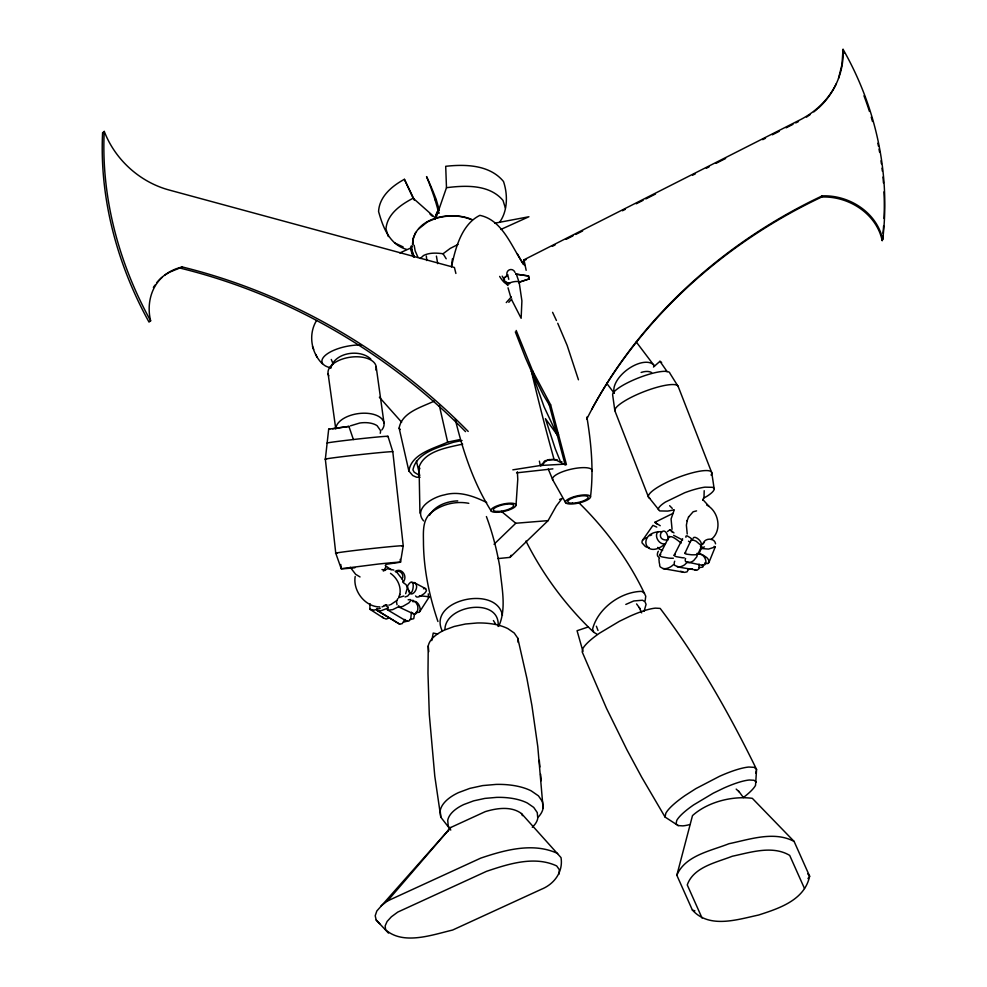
<?xml version="1.0" encoding="UTF-8"?>
<svg xmlns="http://www.w3.org/2000/svg" width="987" height="987" viewBox="0 0 987 987"><rect width="100%" height="100%" fill="white"/><g stroke="black" fill="none" stroke-linecap="round" stroke-linejoin="round"><path stroke-width="1.48" d="M538.458 816.878A48.301 23.515 -6.4 0 0 543.097 808.23L537.779 746.604L531.919 705.569L526.91 678.439L517.78 638.207L514.227 633.012L507.898 628.645A47.808 23.269 -6.4 0 0 477.214 622.982L465.42 624.018L454.168 626.474L444.212 630.175A42.268 20.579 -6.4 0 0 428.247 646.004L427.988 673.344L429.296 714.514L434.786 776.14L440.782 817.162L450.788 830.055M412.887 244.862L413.047 238.546L415.675 232.327M704.2 490.699L704.002 496.806L702.904 500.298M498.793 626.19C507.01 607.819 501.322 586.056 499.755 566.6C496.769 549.586 492.464 532.746 486.406 516.559M743.285 797.582A42.268 9.414 -28.7 0 0 755.536 785.331L756.573 769.428C729.085 713.231 697.908 658.255 660.167 608.411L655.479 608.14A47.808 10.647 -28.7 0 0 629.854 616.246L619.392 621.304L599.751 633.037A42.268 9.414 -28.7 0 0 582.811 648.681L582.182 651.913L606.524 708.395L626.967 749.886L641.624 777.077L665.065 817.051L678.18 825.588L682.856 825.872A47.808 10.647 -28.7 0 0 689.802 824.577M412.504 244.455C413.664 217.3 451.244 210.465 472.045 219.558M420.067 477.276A232.13 66.067 -12.8 0 1 416.526 477.202L412.776 475.549L408.865 470.984L399.13 428.136C401.721 412.369 421.535 407.187 434.095 401.166M658.909 558.876L659.328 563.306M499.595 222.26C507.811 210.947 507.861 194.365 503.506 181.509C489.836 164.804 465.543 164.089 445.705 166.31L446.482 187.703L435.847 218.349L427.482 221.878L418.624 228.922M414.17 245.294L415.145 250.834L418.044 257.496M516.016 505.332A12.831 3.652 -12.8 0 0 497.793 505.591A12.831 3.652 -12.8 0 0 496.658 512.302A12.831 3.652 -12.8 0 0 516.016 505.332L517.768 479.312L517.385 471.774M590.485 497.053A12.831 3.652 -12.8 0 0 572.263 497.312A12.831 3.652 -12.8 0 0 571.128 504.012A12.831 3.652 -12.8 0 0 590.485 497.053C593.779 470.355 591.25 443.471 586.895 417.057M559 874.137L559.321 869.658L556.68 865.932C534.498 855.544 508.428 863.933 486.517 871.336L397.761 912.087L391.37 916.8L387.101 921.476L385.152 925.88L385.621 929.816C403.35 945.435 432.269 934.849 452.626 930.038L541.382 889.275C554.25 884.105 563.355 871.866 561.023 857.617L521.494 813.559C511.291 805.935 496.745 808.143 485.296 811.622L450.8 827.464L376.824 910.989L375.208 915.751L376.195 920.044L388.483 933.097M419.931 513.104L419.068 466.925C424.595 451.491 445.692 447.901 459.93 444.693A196.561 60.392 -13.9 0 1 462.681 444.212M398.6 597.727L399.76 594.384M330.904 368.126C334.235 352.384 360.021 348.633 370.779 359.034M399.686 595.247C401.635 586.883 397.416 578.16 390.507 573.361M668.372 539.124C665.09 519.865 652.506 541.382 667.989 539.963M353.395 439.536L348.917 426.409L328.683 429.172L325.34 459.189L335.765 553.251L341.255 568.746L345.314 568.611A30.56 0.629 -6.3 0 0 354.913 567.747M451.552 266.589C455.402 248.156 461.719 224.259 479.867 215.351C502.642 220.101 511.315 246.491 523.233 263.702M451.454 266.675L452.428 258.742M645.19 600.454L645.757 596.222C629.632 561.504 606.635 530.031 579.357 503.222M369.915 605.339L370.125 603.773M444.94 629.003C446.05 604.377 500.977 597.049 498.102 626.474M435.267 219.114L437.068 212.341L438.721 212.661M687.297 520.346L686.384 525.158L687.223 534.016M431.763 640.6L433.231 633.062L437.697 634.036M665.065 817.051L665.793 813.35A48.301 10.758 -28.7 0 1 685.151 795.485L695.86 788.625L719.548 776.3A54.63 12.165 -28.7 0 1 748.837 767.035L754.179 767.343L756.573 769.428M755.857 773.117L756.338 770.65M691.295 539.667L684.879 553.3A5.749 1.049 3.6 0 0 686.816 554.2L691.443 554.768A7.131 1.295 3.6 0 0 696.069 554.669L697.982 553.966L701.683 546.033L696.069 541.172L691.727 539.519L691.492 540.629M355.184 576.482C352.717 590.757 365.079 606.968 379.896 606.931M676.835 875.259L692.492 815.607C707.605 801.999 732.206 795.67 752.328 798.335L794.103 841.417L809.636 876.209C804.602 900.23 778.94 908.447 758.522 915.048C737.351 919.576 709.32 928.927 692.38 910.051L676.835 875.259C685.089 855.47 710.825 850.93 728.937 843.725C749.713 839.406 774.092 830.758 794.103 841.417M506.787 274.386C506.491 269.081 513.03 267.563 515.078 272.474M838.531 78.343L841.96 64.611L843.021 49.35C844.354 71.36 834.644 93.333 818.433 108.089M402.153 579.098C404.682 574.915 400.08 569.166 395.602 571.966M688.432 569.302L687.063 571.855L684.472 572.386L663.104 568.586L660.34 566.994A8.945 5.552 -35.7 0 1 659.686 563.922M703.114 543.911C704.249 537.792 714.625 537.384 715.563 543.825M377.133 608.399L376.985 610.324L399.624 624.129L402.141 623.698L404.065 620.737M688.531 517.065L693.145 511.772L696.563 510.884M687.1 520.865L688.692 516.645M436.192 214.672L437.068 212.341L439.018 213.167M681.178 543.035C678.637 541.221 670.753 534.164 669.433 537.483M701.263 543.923C701.695 540.888 694.317 534.88 693.071 538.297M704.595 563.046A7.131 3.343 39.6 0 0 708.123 563.38L709.011 561.122A5.984 2.801 39.6 0 0 706.766 557.581L702.682 554.854A7.131 3.343 39.6 0 0 700.116 554.324M415.922 612.359C424.04 614.593 418.981 598.949 412.763 601.663M708.777 562.874L715.242 546.934L714.156 546.354M699.043 553.719L701.387 548.106L704.471 546.909M398.785 605.66L398.612 606.882L414.17 614.173M497.979 558.593L510.02 557.384L511.143 555.212M510.02 557.384L548.093 520.63L556.31 505.998L561.85 498.756M524.418 265.441L523.974 259.803L800.358 119.698C815.706 111.889 828.747 99.366 836.26 83.784M821.665 197.03L822.159 195.895C848.919 194.735 876.925 212.378 882.674 239.446L882.181 240.581C876.444 213.525 848.425 195.87 821.665 197.03C725.827 242.197 642.673 315.988 591.707 409.383M715.242 546.934L708.518 549.08L701.214 548.476M644.092 611.224L646.066 604.377L645.004 601.737L642.475 600.232L633.753 600.96L625.807 604.439M316.58 320.491C308.117 334.137 311.041 352.63 322.367 363.784M447.765 831.486L448.752 829.45M674.257 509.847L671.074 518.965L672.061 529.254M586.673 419.228C636.442 320.516 722.755 242.839 822.159 195.895M369.94 606.265L369.829 609.238L383.425 617.973L386.139 619.034L388.903 618.072M673.368 558.223A10.018 2.344 6 0 1 668.791 558.111L662.289 556.964A8.069 1.888 6 0 1 659.563 555.274L669.26 536.348M684.262 557.84A8.735 2.048 6 0 1 682.202 557.729L676.527 556.73A7.045 1.653 6 0 1 674.146 555.249L682.609 538.729M429.481 515.325C434.971 505.554 447.025 501.223 457.746 500.89M659.563 555.274L660.759 554.349M674.146 555.249L675.182 554.435M383.98 570.178L385.966 566.883M402.906 582.256C408.199 577 402.116 567.192 395.219 571.325M419.66 611.767L429.333 596.753L419.376 595.766M397.712 598.714L396.478 601.688L397.021 604.784M409.889 593.347L407.705 596.012L405.089 596.987M153.38 287.427L154.984 285.095M807.983 878.603L809.636 876.209L807.724 873.803M642.525 540.333L652.938 525.368L656.774 527.107M405.645 593.68L407.15 588.659A6.255 3.899 88.6 0 0 405.978 584.551L403.486 582.848M388.286 606.943L387.311 609.744L406.841 621.317L409.05 620.946L410.765 618.417L411.456 612.15M684.879 553.3L685.755 552.782M380.994 905.967L387.496 900.946L450.8 827.464M687.668 561.862L684.645 564.786A8.686 5.391 -35.7 0 1 678.933 566.957L674.824 565.477A7.81 4.849 -35.7 0 1 674.713 561.196M506.257 302.59L511.278 296.951M508.811 302.306L511.821 298.925M539.371 461.151L540.382 465.654L545.762 460.559L553.682 459.189M548.686 459.806L545.54 461.2L541.715 465.506L540.382 465.654M156.6 282.763C163.213 274.941 172.269 269.093 182.361 266.983C290.573 293.608 390.272 352.038 468.22 431.43M162.065 277.359C150.382 288.229 146.816 305.637 150.641 320.8L149 322.07A331.62 270.524 52.3 0 1 102.599 132.69M383.326 571.054L387.509 568.734L393.813 570.067M396.663 600.602L390.753 604.636M673.961 532.894L670.037 529.637L672.443 532.326M494.043 544.256L515.794 523.246L548.093 520.63M658.119 531.561C653.48 535.867 659.563 545.725 665.497 543.64C644.067 561.8 636.43 530.981 661.969 531.672M653.468 367.053L659.958 361.304L661.648 362.5M503.543 278.507L507.811 275.065L503.543 278.507L504.209 281.431L509.169 283.762M813.843 111.889L817.285 109.039M407.508 621.107L403.584 622.131M673.504 564.626L671.604 566.193A9.944 6.181 -35.7 0 1 665.053 568.685L663.104 568.586M398.859 597.579L403.806 596.037M701.917 544.343L704.385 542.394M102.648 132.702L104.289 131.431C115.047 159.549 139.636 181.892 168.654 189.886L454.415 267.477L455.883 273.461M164.817 275.052L169.715 272.104L182.361 266.983M692.38 568.796L688.346 569.45M420.339 258.495L423.534 255.51C429.567 252.475 436.587 252.906 443.064 253.745L450.232 248.403L458.03 244.443M667.434 531.561L670.037 529.637M806.49 117.108L810.216 114.554M711.096 539.531C722.484 530.833 718.844 511.229 706.655 504.986M398.612 606.746L392.666 609.645L388.039 610.188M414.207 199.608L404.399 179.313C392.086 185.926 379.353 196.536 378.576 211.514C382.981 227.207 389.236 244.332 406.57 249.403M703.706 498.139L707.037 496.227A28.808 6.366 -21.3 0 0 714.144 488.614L711.75 472.711L678.266 386.682L669.889 373.246A30.622 6.761 -21.3 0 0 668.581 371.865L665.411 371.322A30.622 6.761 -21.3 0 0 632.618 380.377A30.622 6.761 -21.3 0 0 612.656 394.936L614.852 410.715L648.336 496.745L659.698 510.933L667.594 511.081A30.56 6.749 -21.3 0 0 673.603 509.921M386.879 604.945L382.006 606.882M523.48 260.938L526.231 259.544M552.362 246.306L555.113 244.912M566.106 239.335L572.978 235.844M575.729 234.45L582.614 230.97M622.489 210.749L625.24 209.367M636.233 203.791L643.117 200.299M645.856 198.905L655.491 194.032M692.615 175.205L695.366 173.811M706.359 168.234L709.11 166.84M715.994 163.361L725.618 158.475M762.741 139.66L765.493 138.266M772.365 134.787L779.236 131.296M786.121 127.816L792.993 124.325M795.744 122.931L798.495 121.537M657.021 524.023L654.825 522.333L673.245 513.252M387.743 608.202L380.982 610.768L377.811 610.83M387.496 900.946L480.743 858.122C504.838 849.967 533.424 842.108 557.667 853.508M399.858 252.931L411.098 247.836L413.294 256.867M500.828 229.465L528.921 216.745L494.734 223.198M649.779 535.694L651.704 534.905M380.242 608.399L374.098 610.114L369.829 609.238M559.58 499.471L562.195 498.447M350.434 425.841L359.786 423.016A19.012 10.215 -7.9 0 1 377.133 425.718L380.476 430.505A19.826 10.647 -7.9 0 1 380.229 433.281M459.535 439.659A219.78 62.563 -12.8 0 0 447.654 442.151C433.972 448.567 411.419 453.601 408.865 470.984M701.609 546.416L700.425 546.465M504.209 281.431L509.748 283.577M528.551 275.965L515.72 274.09L528.551 275.965L529.217 278.889L519.063 282.122L516.67 275.151M519.322 282.245L529.217 278.889M588.375 626.93L577.062 630.718L582.972 651.482M646.793 537.718L643.536 539.21A6.786 4.664 2.7 0 0 642.105 542.949L645.362 546.49A8.957 6.156 2.7 0 0 649.298 547.662M412.122 582.762L414.121 582.564L425.619 588.647L426.446 590.485A7.131 2.912 -32.7 0 1 424.114 593.693L420.006 596.37A5.749 2.356 -32.7 0 1 416.514 596.95L415.589 595.951M436.242 199.596A91.162 19.752 73 0 0 426.544 176.599A91.162 18.482 75.4 0 1 435.119 199.917L436.242 199.608L438.647 207.899A9.426 1.974 74.2 0 1 439.042 210.897M438.487 212.587L437.944 212.045A9.426 1.974 74.2 0 0 437.512 208.22L435.119 199.929M388.853 605.117L389.754 604.932M408.137 599.788L410.296 599.541L410.962 600.318L408.889 602.884L402.782 606.425L399.155 607.153M512.845 469.837L540.518 465.482L564.848 464.149M332.619 428.777L348.917 426.409M385.868 564.342L400.512 562.195L403.227 545.774L392.801 451.713L388.002 436.316M548.982 459.547L555.854 459.905L565.107 464.754L566.439 464.606L550.647 404.867L532.783 371.248L516.189 330.448M515.337 331.903L525.528 357.923L531.45 371.396L532.783 371.248L534.806 377.552M557.186 459.757L554.089 459.523A970.492 343.858 83.7 0 1 531.45 371.396L543.368 394.997L549.315 405.015L550.647 404.867M561.85 461.657L560.517 461.805L555.286 448.838L545.416 418.636L557.211 434.885L558.543 434.736L556.89 431.64M544.207 461.348L545.54 461.2M516.559 472.847L552.905 468.85M446.482 187.703C465.556 185.272 489.441 184.322 503 200.423L505.356 207.973M698.919 554.028C704.126 553.213 709.209 563.885 703.237 565.502L685.78 561.714A6.378 3.689 -36.8 0 1 685.607 558.432M700.807 548.032L703.052 547.933M384.153 605.339L386.805 605.228M687.742 562.627L689.123 562.59A7.069 4.096 -36.8 0 0 693.688 560.554L696.797 556.804A6.378 3.689 -36.8 0 0 697.081 554.423M677.23 566.871L697.118 570.19L698.907 568.808L699.141 564.108M328.683 429.172L329.646 429.209M429.333 596.753L427.507 596.592M412.035 246.787L411.554 249.008L414.207 257.113M411.16 247.058L410.666 249.279L412.615 255.436M410.308 619.565L413.726 618.676L414.515 614.247M468.8 503.321C456.117 500.878 442.472 504.073 432.17 511.883C421.708 519.285 423.509 532.82 423.472 543.985C423.916 570.412 429.468 596.53 437.932 621.502M682.733 571.744L680.45 571.313M699.265 567.624L702.793 567.093L703.188 564.749M381.994 569.548L385.399 570.4M702.139 565.206L703.237 565.502M180.732 268.254C288.463 294.743 387.743 352.791 465.543 431.627M692.38 910.051L694.91 910.853M470.799 219.459C459.745 214.845 447.234 215.129 435.859 218.361L413.134 198.202L404.399 179.313M662.598 550.413L660.846 549.796A6.897 2.727 11.3 0 1 657.786 547.39M654.825 522.333L660.217 525.713M694.527 569.696L695.884 570.178M435.341 218.3A95.48 57.382 -13.3 0 1 437.068 212.341L438.61 213.019M394.578 242.864L403.103 246.935M486.702 502.519C473.723 496.103 458.782 490.712 444.273 494.919C433.429 496.893 412.887 508.256 423.583 520.889M414.121 582.564C421.424 586.118 410.58 600.713 408.593 590.226M644.511 593.125L641.538 591.361C620.49 591.818 597.715 608.584 592.558 629.212L593.804 632.309L596.777 634.073M360.033 576.951L355.628 574.298L350.212 567.217M385.226 565.489L391.111 569.721M376.985 610.324L399.624 624.129M406.841 621.317L404.732 619.404M688.47 541.172L690.11 542.282M682.622 540.012L673.627 535.336M501.371 511.352L515.794 523.246M659.501 558.111L657.626 556.014A7.773 5.28 -37.5 0 1 658.317 551.24M736.191 789.106L739.337 792.043M702.732 499.471L709.073 506.356M756.165 782.099L754.068 780.273L749.38 780.001A47.808 10.647 -28.7 0 0 723.755 788.107L713.293 793.166L693.651 804.898A42.268 9.414 -28.7 0 0 676.712 820.542L676.083 823.775L678.18 825.588M430.024 214.167L432.195 216.079M412.332 246.429L411.332 245.837L411.048 247.157L412.702 253.659M714.144 488.614L712.811 487.319L704.915 487.159A30.56 6.749 -21.3 0 0 684.756 492.71L665.472 502.025A28.808 6.366 -21.3 0 0 658.366 509.625M593.804 632.309C566.143 606.104 543.072 575.076 525.96 541.036M669.642 505.702L672.283 508.391M376.195 920.044L379.761 923.672M412.554 612.927L413.319 613.754A7.131 3.541 88.9 0 0 415.872 613.741L417.637 610.311A5.984 2.973 88.9 0 0 417.563 605.463L415.7 602.045A7.131 3.541 88.9 0 0 413.985 601.626M396.86 572.25L402.462 579.517M382.327 616.752L383.425 617.973M379.378 397.23L401.647 422.214M399.13 428.136L400.228 429.505M636.257 341.934L654.48 366.054A24.293 12.794 -37.1 0 0 628.941 368.496A24.293 12.794 -37.1 0 0 614.407 393.147M606.709 383.301L614 392.949M402.634 580.8L403.621 582.108M442.41 631.236C426.569 600.17 496.461 584.181 502.457 615.308M639.231 607.548L641.673 612.878M636.566 603.921L640.057 608.671M738.535 790.957L742.915 796.904M385.979 605.13L387.101 606.672M667.126 371.618L659.958 361.304M450.368 829.142L448.234 826.033L447.728 820.394A42.268 20.579 -6.4 0 1 463.705 804.565L473.661 800.852L484.913 798.397L496.695 797.373A47.808 23.269 -6.4 0 1 527.379 803.036L533.72 807.403L537.261 812.585L537.779 818.235A42.268 20.579 -6.4 0 1 532.277 827.254M493.401 620.552L495.56 623.957M414.244 200.003L413.134 198.202C400.956 204.605 387.089 213.982 385.966 228.984L388.31 236.535M443.064 253.745L446.198 258.779M548.254 469.01L552.905 480.138L565.699 502.79M491.23 511.069C473.538 483.124 463.076 451.404 455.291 419.45M517.336 253.795L523.233 264.257M557.211 434.885L544.047 406.73L531.45 371.396M413.504 255.152L414.17 256.583M552.597 312.336L556.446 320.528M557.729 323.267L567.167 345.462L578.444 379.785M521.494 813.559L522.444 815.644M419.068 466.925L419.894 468.739M804.479 888.485L789.686 855.384C772.414 845.082 750.539 852.41 732.268 856.247C716.426 862.515 693.454 866.956 687.26 884.932L702.053 918.046M312.472 346.523L313.681 349.349M315.852 354.481L317.012 357.208M331.262 359.441L333.15 363.882M511.834 300.122L521.136 318.283L521.901 300.887L519.187 282.467M596.382 626.227L597.986 630.446M510.785 297.223L508.034 287.809M549.315 405.015L565.107 464.754M528.304 275.854L528.97 278.766M508.132 276.483L508.774 279.321M504.11 278.322L504.776 281.233M439.338 405.546L447.654 442.139M416.428 460.941L419.759 475.586L414.207 472.218L412.948 469.923C416.218 452.762 438.845 447.197 453.304 442.287A215.919 61.453 -12.8 0 1 462.052 440.51M523.974 259.803L526.157 270.302M436.414 256.114L437.71 263.652M376.158 366.609L384.005 423.053M328.091 373.629L335.716 428.543M400.191 559.37L400.512 562.195L396.441 562.331A30.56 0.629 -6.3 0 0 378.354 564.046L341.255 568.746L340.786 564.515M428.272 593.853L428.432 595.383M426.335 256.04L426.779 260.543M685.928 537.273L685.866 536.546A5.108 1.801 45 0 1 687.334 535.953L690.468 537.89A6.255 2.208 45 0 1 692.578 540.049M540.592 774.141L541.197 780.729M539.297 760.36L539.901 766.973M543.097 808.23L542.517 801.789L538.47 795.867L531.216 790.871A54.63 26.6 -6.4 0 0 496.165 784.406L482.692 785.578L469.837 788.379L458.462 792.623A48.301 23.515 -6.4 0 0 440.202 810.709L440.782 817.162M517.78 638.207L518.163 642.426M428.235 646.004L428.753 651.654M843.071 49.325A331.62 311.078 23.2 0 1 882.723 239.446M842.59 50.46A331.62 311.078 23.2 0 1 844.082 53.125M863.97 95.776A331.62 311.078 23.2 0 1 869.436 111.408M871.225 117.145A331.62 311.078 23.2 0 1 872.483 121.463M877.85 143.238A331.62 311.078 23.2 0 1 878.455 146.162M879.01 149.086A331.62 311.078 23.2 0 1 879.553 152.023M880.996 160.832A331.62 311.078 23.2 0 1 881.416 163.78M881.996 168.197A331.62 311.078 23.2 0 1 882.353 171.158M882.97 177.055A331.62 311.078 23.2 0 1 883.464 182.977M883.994 191.848A331.62 311.078 23.2 0 1 884.019 218.485M883.612 225.863A331.62 311.078 23.2 0 1 883.02 233.24M882.723 236.189A331.62 311.078 23.2 0 1 882.23 240.594M150.592 320.812A331.62 270.524 52.3 0 1 104.24 131.419M533.671 375.011A970.492 343.858 83.7 0 1 532.783 371.248M552.905 480.138A20.357 5.799 -12.8 0 1 570.807 469.269A20.357 5.799 -12.8 0 1 592.237 471.033M507.281 284.429A46.093 16.335 83.7 0 1 499.644 276.409M503.419 278.063A46.093 16.335 83.7 0 1 502.198 276.126M507.96 285.514A6.07 1.727 -12.8 0 1 512.784 281.937A6.07 1.727 -12.8 0 1 518.903 282.973M614.852 410.715A33.94 7.501 -21.3 0 1 645.128 391.222A33.94 7.501 -21.3 0 1 678.266 386.682M649.791 498.275A33.94 7.501 -21.3 0 1 678.612 477.252A33.94 7.501 -21.3 0 1 711.047 475.055M330.522 367.744A28.5 10.919 -10.6 0 1 323.477 364.524A28.117 10.771 -10.6 0 1 343.402 347.091A28.512 10.919 -10.6 0 1 361.131 344.957M641.131 372.457A19.012 10.018 -37.1 0 1 651.617 372.58M326.463 459.251A33.94 0.703 -6.3 0 1 354.752 455.229A33.94 0.703 -6.3 0 1 392.801 451.713M386.941 436.599A30.622 0.629 -6.3 0 0 357.639 439.042L349.768 439.943A30.622 0.629 -6.3 0 0 327.116 443.064M336.9 553.3A33.94 0.703 -6.3 0 1 369.594 548.784A33.94 0.703 -6.3 0 1 402.054 546.082M697.093 553.349A5.749 1.049 3.6 0 1 697.982 553.966M437.068 212.341A25.292 5.305 74.2 0 1 437.611 213.303M328.819 375.813A24.293 13.053 -7.9 0 1 351.064 357.097A24.293 13.053 -7.9 0 1 375.887 370.063M335.827 428.938A24.293 13.053 -7.9 0 1 365.178 413.208A24.293 13.053 -7.9 0 1 381.833 429.962M413.171 600.33A7.045 3.232 -30.4 0 1 411.653 600.466M423.485 588.758A5.749 2.356 -32.7 0 1 425.619 588.647M407.397 586.093C412.295 607.054 417.575 570.227 407.397 586.093M572.411 503.173A10.438 2.973 -12.8 0 0 588.153 497.497A10.438 2.973 -12.8 0 0 573.324 497.719A10.438 2.973 -12.8 0 0 572.411 503.173M497.941 511.451A10.438 2.973 -12.8 0 0 513.684 505.776A10.438 2.973 -12.8 0 0 498.854 505.998A10.438 2.973 -12.8 0 0 497.941 511.451"/></g></svg>
